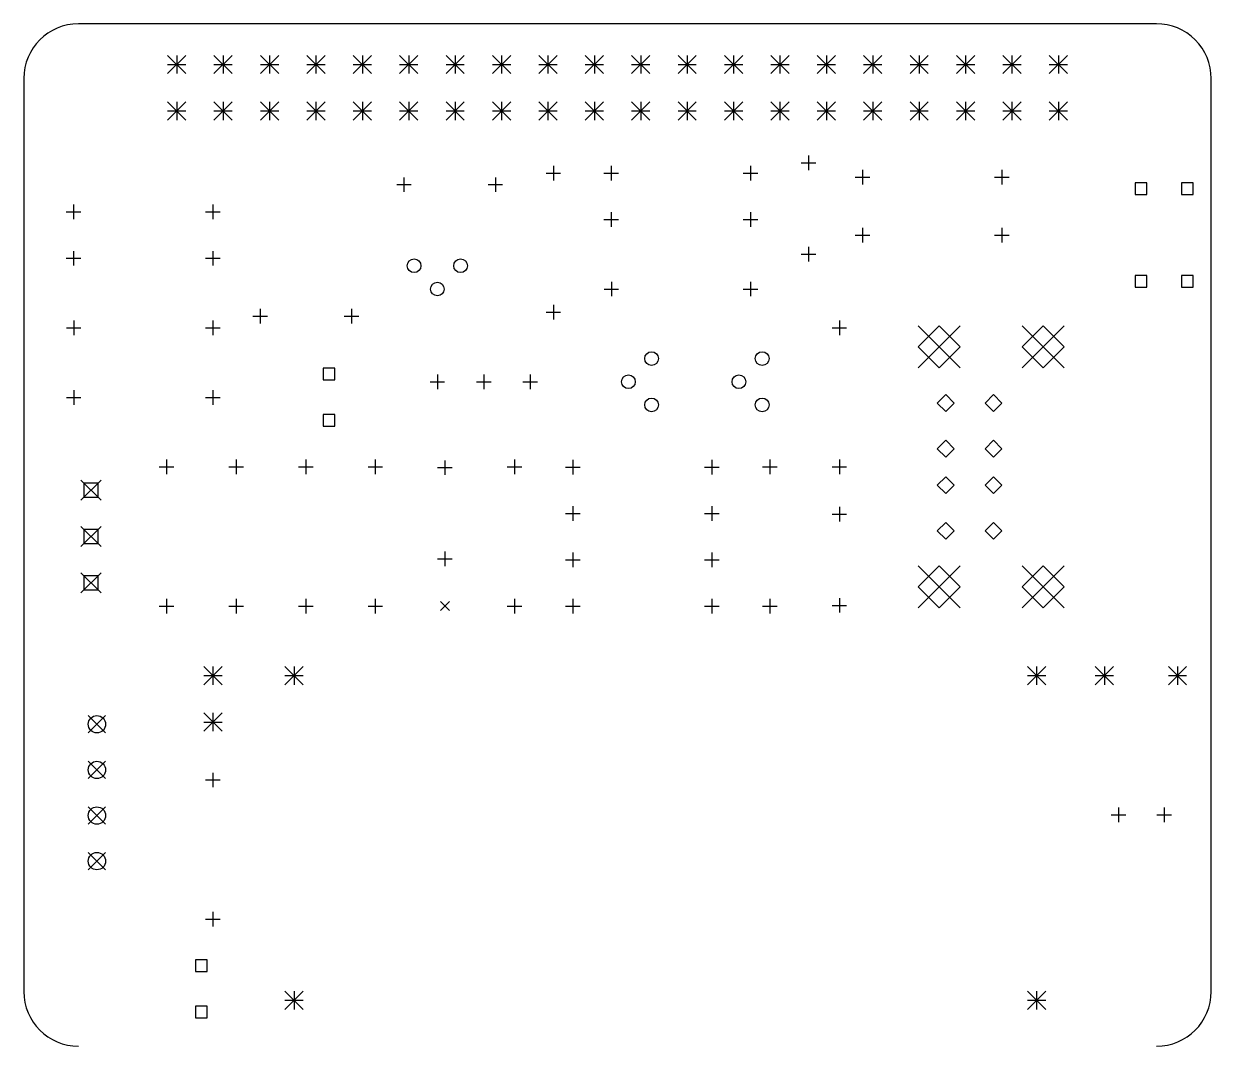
# Model space of a CAD drawing. Extents: x 76.5 to 143.5, y -146.1 to -60.8.
# Drawn here: x 78.5 to 143.5, y -116.8 to -60.8 of the extents above; entities that cross this region are included whole.
import ezdxf

# ---------------------------------------------------------------- set-up
doc = ezdxf.new("R2010")
doc.units = 0
doc.layers.add('BLACK', color=7, linetype='CONTINUOUS')

msp = doc.modelspace()

# ---------------------------------------------------------------- linework, layer by layer
at = {"layer": 'BLACK', "linetype": 'CONTINUOUS'}
for p, q in [((140.546356, -60.817611), (81.546356, -60.817611)), ((86.42, -62.55), (87.42, -63.55)), ((87.42, -62.55), (86.42, -63.55)), ((86.42, -63.05), (87.42, -63.05)), ((86.92, -62.55), (86.92, -63.55)), ((88.96, -62.55), (89.96, -63.55)), ((89.96, -62.55), (88.96, -63.55)), ((88.96, -63.05), (89.96, -63.05)), ((89.46, -62.55), (89.46, -63.55)), ((91.5, -62.55), (92.5, -63.55)), ((92.5, -62.55), (91.5, -63.55)), ((91.5, -63.05), (92.5, -63.05)), ((92, -62.55), (92, -63.55)), ((94.04, -62.55), (95.04, -63.55)), ((95.04, -62.55), (94.04, -63.55)), ((94.04, -63.05), (95.04, -63.05)), ((94.54, -62.55), (94.54, -63.55)), ((96.58, -62.55), (97.58, -63.55)), ((97.58, -62.55), (96.58, -63.55)), ((96.58, -63.05), (97.58, -63.05)), ((97.08, -62.55), (97.08, -63.55)), ((99.12, -62.55), (100.12, -63.55)), ((100.12, -62.55), (99.12, -63.55)), ((99.12, -63.05), (100.12, -63.05)), ((99.62, -62.55), (99.62, -63.55)), ((101.66, -62.55), (102.66, -63.55)), ((102.66, -62.55), (101.66, -63.55)), ((101.66, -63.05), (102.66, -63.05)), ((102.16, -62.55), (102.16, -63.55)), ((104.2, -62.55), (105.2, -63.55)), ((105.2, -62.55), (104.2, -63.55)), ((104.2, -63.05), (105.2, -63.05)), ((104.7, -62.55), (104.7, -63.55)), ((106.74, -62.55), (107.74, -63.55)), ((107.74, -62.55), (106.74, -63.55)), ((106.74, -63.05), (107.74, -63.05)), ((107.24, -62.55), (107.24, -63.55)), ((109.28, -62.55), (110.28, -63.55)), ((110.28, -62.55), (109.28, -63.55)), ((109.28, -63.05), (110.28, -63.05)), ((109.78, -62.55), (109.78, -63.55)), ((111.82, -62.55), (112.82, -63.55)), ((112.82, -62.55), (111.82, -63.55)), ((111.82, -63.05), (112.82, -63.05)), ((112.32, -62.55), (112.32, -63.55)), ((114.36, -62.55), (115.36, -63.55)), ((115.36, -62.55), (114.36, -63.55)), ((114.36, -63.05), (115.36, -63.05)), ((114.86, -62.55), (114.86, -63.55)), ((116.9, -62.55), (117.9, -63.55)), ((117.9, -62.55), (116.9, -63.55)), ((116.9, -63.05), (117.9, -63.05)), ((117.4, -62.55), (117.4, -63.55)), ((119.44, -62.55), (120.44, -63.55)), ((120.44, -62.55), (119.44, -63.55)), ((119.44, -63.05), (120.44, -63.05)), ((119.94, -62.55), (119.94, -63.55)), ((121.98, -62.55), (122.98, -63.55)), ((122.98, -62.55), (121.98, -63.55)), ((121.98, -63.05), (122.98, -63.05)), ((122.48, -62.55), (122.48, -63.55)), ((124.52, -62.55), (125.52, -63.55)), ((125.52, -62.55), (124.52, -63.55)), ((124.52, -63.05), (125.52, -63.05)), ((125.02, -62.55), (125.02, -63.55)), ((127.06, -62.55), (128.06, -63.55)), ((128.06, -62.55), (127.06, -63.55)), ((127.06, -63.05), (128.06, -63.05)), ((127.56, -62.55), (127.56, -63.55)), ((129.6, -62.55), (130.6, -63.55)), ((130.6, -62.55), (129.6, -63.55)), ((129.6, -63.05), (130.6, -63.05)), ((130.1, -62.55), (130.1, -63.55)), ((132.14, -62.55), (133.14, -63.55)), ((133.14, -62.55), (132.14, -63.55)), ((132.14, -63.05), (133.14, -63.05)), ((132.64, -62.55), (132.64, -63.55)), ((134.68, -62.55), (135.68, -63.55)), ((135.68, -62.55), (134.68, -63.55)), ((134.68, -63.05), (135.68, -63.05)), ((135.18, -62.55), (135.18, -63.55)), ((78.546356, -63.817611), (78.546356, -113.817611)), ((143.546351, -113.822847), (143.546356, -63.817611)), ((86.42, -65.09), (87.42, -66.09)), ((87.42, -65.09), (86.42, -66.09)), ((86.42, -65.59), (87.42, -65.59)), ((86.92, -65.09), (86.92, -66.09)), ((88.96, -65.09), (89.96, -66.09)), ((89.96, -65.09), (88.96, -66.09)), ((88.96, -65.59), (89.96, -65.59)), ((89.46, -65.09), (89.46, -66.09)), ((91.5, -65.09), (92.5, -66.09)), ((92.5, -65.09), (91.5, -66.09)), ((91.5, -65.59), (92.5, -65.59)), ((92, -65.09), (92, -66.09)), ((94.04, -65.09), (95.04, -66.09)), ((95.04, -65.09), (94.04, -66.09)), ((94.04, -65.59), (95.04, -65.59)), ((94.54, -65.09), (94.54, -66.09)), ((96.58, -65.09), (97.58, -66.09)), ((97.58, -65.09), (96.58, -66.09)), ((96.58, -65.59), (97.58, -65.59)), ((97.08, -65.09), (97.08, -66.09)), ((99.12, -65.09), (100.12, -66.09)), ((100.12, -65.09), (99.12, -66.09)), ((99.12, -65.59), (100.12, -65.59)), ((99.62, -65.09), (99.62, -66.09)), ((101.66, -65.09), (102.66, -66.09)), ((102.66, -65.09), (101.66, -66.09)), ((101.66, -65.59), (102.66, -65.59)), ((102.16, -65.09), (102.16, -66.09)), ((104.2, -65.09), (105.2, -66.09)), ((105.2, -65.09), (104.2, -66.09)), ((104.2, -65.59), (105.2, -65.59)), ((104.7, -65.09), (104.7, -66.09)), ((106.74, -65.09), (107.74, -66.09)), ((107.74, -65.09), (106.74, -66.09)), ((106.74, -65.59), (107.74, -65.59)), ((107.24, -65.09), (107.24, -66.09)), ((109.28, -65.09), (110.28, -66.09)), ((110.28, -65.09), (109.28, -66.09)), ((109.28, -65.59), (110.28, -65.59)), ((109.78, -65.09), (109.78, -66.09)), ((111.82, -65.09), (112.82, -66.09)), ((112.82, -65.09), (111.82, -66.09)), ((111.82, -65.59), (112.82, -65.59)), ((112.32, -65.09), (112.32, -66.09)), ((114.36, -65.09), (115.36, -66.09)), ((115.36, -65.09), (114.36, -66.09)), ((114.36, -65.59), (115.36, -65.59)), ((114.86, -65.09), (114.86, -66.09)), ((116.9, -65.09), (117.9, -66.09)), ((117.9, -65.09), (116.9, -66.09)), ((116.9, -65.59), (117.9, -65.59)), ((117.4, -65.09), (117.4, -66.09)), ((119.44, -65.09), (120.44, -66.09)), ((120.44, -65.09), (119.44, -66.09)), ((119.44, -65.59), (120.44, -65.59)), ((119.94, -65.09), (119.94, -66.09)), ((121.98, -65.09), (122.98, -66.09)), ((122.98, -65.09), (121.98, -66.09)), ((121.98, -65.59), (122.98, -65.59)), ((122.48, -65.09), (122.48, -66.09)), ((124.52, -65.09), (125.52, -66.09)), ((125.52, -65.09), (124.52, -66.09)), ((124.52, -65.59), (125.52, -65.59)), ((125.02, -65.09), (125.02, -66.09)), ((127.06, -65.09), (128.06, -66.09)), ((128.06, -65.09), (127.06, -66.09)), ((127.06, -65.59), (128.06, -65.59)), ((127.56, -65.09), (127.56, -66.09)), ((129.6, -65.09), (130.6, -66.09)), ((130.6, -65.09), (129.6, -66.09)), ((129.6, -65.59), (130.6, -65.59)), ((130.1, -65.09), (130.1, -66.09)), ((132.14, -65.09), (133.14, -66.09)), ((133.14, -65.09), (132.14, -66.09)), ((132.14, -65.59), (133.14, -65.59)), ((132.64, -65.09), (132.64, -66.09)), ((134.68, -65.09), (135.68, -66.09)), ((135.68, -65.09), (134.68, -66.09)), ((134.68, -65.59), (135.68, -65.59)), ((135.18, -65.09), (135.18, -66.09)), ((121.504755, -68.040244), (121.504755, -68.840244)), ((107.534755, -68.595244), (107.534755, -69.395244)), ((110.699755, -68.600244), (110.699755, -69.400244)), ((118.319755, -68.600244), (118.319755, -69.400244)), ((121.104755, -68.440244), (121.904755, -68.440244)), ((124.46, -68.815), (124.46, -69.615)), ((132.08, -68.815), (132.08, -69.615)), ((99.359755, -69.230244), (99.359755, -70.030244)), ((104.359755, -69.230244), (104.359755, -70.030244)), ((107.134755, -68.995244), (107.934755, -68.995244)), ((110.299755, -69.000244), (111.099755, -69.000244)), ((117.919755, -69.000244), (118.719755, -69.000244)), ((124.06, -69.215), (124.86, -69.215)), ((131.68, -69.215), (132.48, -69.215)), ((140.018201, -69.531799), (139.381799, -69.531799)), ((139.381799, -69.531799), (139.381799, -70.168201)), ((140.018201, -70.168201), (140.018201, -69.531799)), ((142.558201, -69.531799), (141.921799, -69.531799)), ((141.921799, -69.531799), (141.921799, -70.168201)), ((142.558201, -70.168201), (142.558201, -69.531799)), ((98.959755, -69.630244), (99.759755, -69.630244)), ((103.959755, -69.630244), (104.759755, -69.630244)), ((139.381799, -70.168201), (140.018201, -70.168201)), ((141.921799, -70.168201), (142.558201, -70.168201)), ((81.27, -70.725), (81.27, -71.525)), ((88.89, -70.725), (88.89, -71.525)), ((80.87, -71.125), (81.67, -71.125)), ((88.49, -71.125), (89.29, -71.125)), ((110.699755, -71.140244), (110.699755, -71.940244)), ((118.319755, -71.140244), (118.319755, -71.940244)), ((110.299755, -71.540244), (111.099755, -71.540244)), ((117.919755, -71.540244), (118.719755, -71.540244)), ((124.46, -71.99), (124.46, -72.79)), ((132.08, -71.99), (132.08, -72.79)), ((124.06, -72.39), (124.86, -72.39)), ((131.68, -72.39), (132.48, -72.39)), ((81.27, -73.265), (81.27, -74.065)), ((88.89, -73.265), (88.89, -74.065)), ((121.104755, -73.440244), (121.904755, -73.440244)), ((121.504755, -73.040244), (121.504755, -73.840244)), ((80.87, -73.665), (81.67, -73.665)), ((88.49, -73.665), (89.29, -73.665)), ((140.018201, -74.611799), (139.381799, -74.611799)), ((139.381799, -74.611799), (139.381799, -75.248201)), ((140.018201, -75.248201), (140.018201, -74.611799)), ((142.558201, -74.611799), (141.921799, -74.611799)), ((141.921799, -74.611799), (141.921799, -75.248201)), ((142.558201, -75.248201), (142.558201, -74.611799)), ((110.309755, -75.345244), (111.109755, -75.345244)), ((110.709755, -74.945244), (110.709755, -75.745244)), ((117.929755, -75.345244), (118.729755, -75.345244)), ((118.329755, -74.945244), (118.329755, -75.745244)), ((139.381799, -75.248201), (140.018201, -75.248201)), ((141.921799, -75.248201), (142.558201, -75.248201)), ((91.48, -76.435), (91.48, -77.235)), ((96.48, -76.435), (96.48, -77.235)), ((107.134755, -76.615244), (107.934755, -76.615244)), ((107.534755, -76.215244), (107.534755, -77.015244)), ((81.28, -77.07), (81.28, -77.87)), ((88.9, -77.07), (88.9, -77.87)), ((91.08, -76.835), (91.88, -76.835)), ((96.08, -76.835), (96.88, -76.835)), ((123.19, -77.07), (123.19, -77.87)), ((80.88, -77.47), (81.68, -77.47)), ((88.5, -77.47), (89.3, -77.47)), ((122.79, -77.47), (123.59, -77.47)), ((127.51, -77.37), (129.81, -79.67)), ((129.81, -77.37), (127.51, -79.67)), ((128.66, -77.37), (127.51, -78.52)), ((129.81, -78.52), (128.66, -77.37)), ((133.19, -77.37), (135.49, -79.67)), ((135.49, -77.37), (133.19, -79.67)), ((134.34, -77.37), (133.19, -78.52)), ((135.49, -78.52), (134.34, -77.37)), ((127.51, -78.52), (128.66, -79.67)), ((128.66, -79.67), (129.81, -78.52)), ((133.19, -78.52), (134.34, -79.67)), ((134.34, -79.67), (135.49, -78.52)), ((95.568201, -79.686799), (94.931799, -79.686799)), ((94.931799, -79.686799), (94.931799, -80.323201)), ((95.568201, -80.323201), (95.568201, -79.686799)), ((94.931799, -80.323201), (95.568201, -80.323201)), ((100.784755, -80.425244), (101.584755, -80.425244)), ((101.184755, -80.025244), (101.184755, -80.825244)), ((103.324755, -80.425244), (104.124755, -80.425244)), ((103.724755, -80.025244), (103.724755, -80.825244)), ((105.864755, -80.425244), (106.664755, -80.425244)), ((106.264755, -80.025244), (106.264755, -80.825244)), ((81.28, -80.88), (81.28, -81.68)), ((88.9, -80.88), (88.9, -81.68)), ((129.01, -81.13), (128.55, -81.59)), ((129.47, -81.59), (129.01, -81.13)), ((131.63, -81.13), (131.17, -81.59)), ((132.09, -81.59), (131.63, -81.13)), ((80.88, -81.28), (81.68, -81.28)), ((88.5, -81.28), (89.3, -81.28)), ((128.55, -81.59), (129.01, -82.05)), ((129.01, -82.05), (129.47, -81.59)), ((131.17, -81.59), (131.63, -82.05)), ((131.63, -82.05), (132.09, -81.59)), ((95.568201, -82.226799), (94.931799, -82.226799)), ((94.931799, -82.226799), (94.931799, -82.863201)), ((95.568201, -82.863201), (95.568201, -82.226799)), ((94.931799, -82.863201), (95.568201, -82.863201)), ((129.01, -83.63), (128.55, -84.09)), ((129.47, -84.09), (129.01, -83.63)), ((131.63, -83.63), (131.17, -84.09)), ((132.09, -84.09), (131.63, -83.63)), ((128.55, -84.09), (129.01, -84.55)), ((129.01, -84.55), (129.47, -84.09)), ((131.17, -84.09), (131.63, -84.55)), ((131.63, -84.55), (132.09, -84.09)), ((85.96, -85.09), (86.76, -85.09)), ((86.36, -84.69), (86.36, -85.49)), ((89.77, -85.09), (90.57, -85.09)), ((90.17, -84.69), (90.17, -85.49)), ((93.58, -85.09), (94.38, -85.09)), ((93.98, -84.69), (93.98, -85.49)), ((97.39, -85.09), (98.19, -85.09)), ((97.79, -84.69), (97.79, -85.49)), ((101.2, -85.13), (102, -85.13)), ((101.6, -84.73), (101.6, -85.53)), ((105.01, -85.09), (105.81, -85.09)), ((105.41, -84.69), (105.41, -85.49)), ((108.195, -85.1), (108.995, -85.1)), ((108.595, -84.7), (108.595, -85.5)), ((115.815, -85.1), (116.615, -85.1)), ((116.215, -84.7), (116.215, -85.5)), ((118.98, -85.09), (119.78, -85.09)), ((119.38, -84.69), (119.38, -85.49)), ((122.79, -85.09), (123.59, -85.09)), ((123.19, -84.69), (123.19, -85.49)), ((129.01, -85.63), (128.55, -86.09)), ((129.47, -86.09), (129.01, -85.63)), ((131.63, -85.63), (131.17, -86.09)), ((132.09, -86.09), (131.63, -85.63)), ((81.675, -85.81), (82.775, -86.91)), ((82.775, -85.81), (81.675, -86.91)), ((82.613912, -85.971088), (81.836088, -85.971088)), ((81.836088, -85.971088), (81.836088, -86.748912)), ((82.613912, -86.748912), (82.613912, -85.971088)), ((128.55, -86.09), (129.01, -86.55)), ((129.01, -86.55), (129.47, -86.09)), ((131.17, -86.09), (131.63, -86.55)), ((131.63, -86.55), (132.09, -86.09)), ((81.836088, -86.748912), (82.613912, -86.748912)), ((108.195, -87.64), (108.995, -87.64)), ((108.595, -87.24), (108.595, -88.04)), ((115.815, -87.64), (116.615, -87.64)), ((116.215, -87.24), (116.215, -88.04)), ((122.79, -87.67), (123.59, -87.67)), ((123.19, -87.27), (123.19, -88.07)), ((81.675, -88.35), (82.775, -89.45)), ((82.775, -88.35), (81.675, -89.45)), ((129.01, -88.13), (128.55, -88.59)), ((129.47, -88.59), (129.01, -88.13)), ((131.63, -88.13), (131.17, -88.59)), ((132.09, -88.59), (131.63, -88.13)), ((82.613912, -88.511088), (81.836088, -88.511088)), ((81.836088, -88.511088), (81.836088, -89.288912)), ((82.613912, -89.288912), (82.613912, -88.511088)), ((128.55, -88.59), (129.01, -89.05)), ((129.01, -89.05), (129.47, -88.59)), ((131.17, -88.59), (131.63, -89.05)), ((131.63, -89.05), (132.09, -88.59)), ((81.836088, -89.288912), (82.613912, -89.288912)), ((101.2, -90.13), (102, -90.13)), ((101.6, -89.73), (101.6, -90.53)), ((108.195, -90.18), (108.995, -90.18)), ((108.595, -89.78), (108.595, -90.58)), ((115.815, -90.18), (116.615, -90.18)), ((116.215, -89.78), (116.215, -90.58)), ((81.675, -90.89), (82.775, -91.99)), ((82.775, -90.89), (81.675, -91.99)), ((127.51, -90.51), (129.81, -92.81)), ((129.81, -90.51), (127.51, -92.81)), ((128.66, -90.51), (127.51, -91.66)), ((129.81, -91.66), (128.66, -90.51)), ((133.19, -90.51), (135.49, -92.81)), ((135.49, -90.51), (133.19, -92.81)), ((134.34, -90.51), (133.19, -91.66)), ((135.49, -91.66), (134.34, -90.51)), ((82.613912, -91.051088), (81.836088, -91.051088)), ((81.836088, -91.051088), (81.836088, -91.828912)), ((82.613912, -91.828912), (82.613912, -91.051088)), ((81.836088, -91.828912), (82.613912, -91.828912)), ((123.19, -92.27), (123.19, -93.07)), ((127.51, -91.66), (128.66, -92.81)), ((128.66, -92.81), (129.81, -91.66)), ((133.19, -91.66), (134.34, -92.81)), ((134.34, -92.81), (135.49, -91.66)), ((85.96, -92.71), (86.76, -92.71)), ((86.36, -92.31), (86.36, -93.11)), ((89.77, -92.71), (90.57, -92.71)), ((90.17, -92.31), (90.17, -93.11)), ((93.58, -92.71), (94.38, -92.71)), ((93.98, -92.31), (93.98, -93.11)), ((97.39, -92.71), (98.19, -92.71)), ((97.79, -92.31), (97.79, -93.11)), ((101.35, -92.46), (101.85, -92.96)), ((101.85, -92.46), (101.35, -92.96)), ((105.01, -92.71), (105.81, -92.71)), ((105.41, -92.31), (105.41, -93.11)), ((108.195, -92.72), (108.995, -92.72)), ((108.595, -92.32), (108.595, -93.12)), ((115.815, -92.72), (116.615, -92.72)), ((116.215, -92.32), (116.215, -93.12)), ((118.98, -92.71), (119.78, -92.71)), ((119.38, -92.31), (119.38, -93.11)), ((122.79, -92.67), (123.59, -92.67)), ((88.4, -96.02), (89.4, -97.02)), ((89.4, -96.02), (88.4, -97.02)), ((88.9, -96.02), (88.9, -97.02)), ((92.845, -96.02), (93.845, -97.02)), ((93.845, -96.02), (92.845, -97.02)), ((93.345, -96.02), (93.345, -97.02)), ((133.485, -96.02), (134.485, -97.02)), ((134.485, -96.02), (133.485, -97.02)), ((133.985, -96.02), (133.985, -97.02)), ((137.2, -96.02), (138.2, -97.02)), ((138.2, -96.02), (137.2, -97.02)), ((137.7, -96.02), (137.7, -97.02)), ((141.2, -96.02), (142.2, -97.02)), ((142.2, -96.02), (141.2, -97.02)), ((141.7, -96.02), (141.7, -97.02)), ((88.4, -96.52), (89.4, -96.52)), ((92.845, -96.52), (93.845, -96.52)), ((133.485, -96.52), (134.485, -96.52)), ((137.2, -96.52), (138.2, -96.52)), ((141.2, -96.52), (142.2, -96.52)), ((82.075, -98.705), (83.025, -99.655)), ((83.025, -98.705), (82.075, -99.655)), ((88.4, -98.56), (89.4, -99.56)), ((89.4, -98.56), (88.4, -99.56)), ((88.9, -98.56), (88.9, -99.56)), ((88.4, -99.06), (89.4, -99.06)), ((82.075, -101.205), (83.025, -102.155)), ((83.025, -101.205), (82.075, -102.155)), ((88.9, -101.835), (88.9, -102.635)), ((88.5, -102.235), (89.3, -102.235)), ((82.075, -103.705), (83.025, -104.655)), ((83.025, -103.705), (82.075, -104.655)), ((138.47, -103.74), (138.47, -104.54)), ((140.97, -103.74), (140.97, -104.54)), ((138.07, -104.14), (138.87, -104.14)), ((140.57, -104.14), (141.37, -104.14)), ((82.075, -106.205), (83.025, -107.155)), ((83.025, -106.205), (82.075, -107.155)), ((88.9, -109.455), (88.9, -110.255)), ((88.5, -109.855), (89.3, -109.855)), ((88.583201, -112.081799), (87.946799, -112.081799)), ((87.946799, -112.081799), (87.946799, -112.718201)), ((88.583201, -112.718201), (88.583201, -112.081799)), ((87.946799, -112.718201), (88.583201, -112.718201)), ((92.845, -113.8), (93.845, -114.8)), ((93.845, -113.8), (92.845, -114.8)), ((92.845, -114.3), (93.845, -114.3)), ((93.345, -113.8), (93.345, -114.8)), ((133.485, -113.8), (134.485, -114.8)), ((134.485, -113.8), (133.485, -114.8)), ((133.485, -114.3), (134.485, -114.3)), ((133.985, -113.8), (133.985, -114.8)), ((88.583201, -114.621799), (87.946799, -114.621799)), ((87.946799, -114.621799), (87.946799, -115.258201)), ((88.583201, -115.258201), (88.583201, -114.621799)), ((87.946799, -115.258201), (88.583201, -115.258201))]:
    msp.add_line(p, q, dxfattribs=at)
at = {"layer": 'BLACK'}
for centre, radius in [((99.914755, -74.075244), 0.375), ((102.454755, -74.075244), 0.375), ((101.184755, -75.345244), 0.375), ((112.915, -79.155244), 0.375), ((118.964755, -79.155244), 0.375), ((111.645, -80.425244), 0.375), ((117.694755, -80.425244), 0.375), ((112.915, -81.695244), 0.375), ((118.964755, -81.695244), 0.375), ((82.55, -99.18), 0.475), ((82.55, -101.68), 0.475), ((82.55, -104.18), 0.475), ((82.55, -106.68), 0.475)]:
    msp.add_circle(centre, radius, dxfattribs=at)
for centre, radius, start, end in [((81.546372, -63.817627), 3.000017, 90.00031513, 179.99968487), ((140.546383, -63.817583), 2.999973, -0.00052522, 90.00052522), ((81.546383, -113.817583), 3.000028, -179.99947479, -90.00052521), ((140.546372, -113.817627), 2.999983, -90.00031028, -0.09968178)]:
    msp.add_arc(centre, radius, start, end, dxfattribs=at)

doc.saveas('drawing.dxf')
